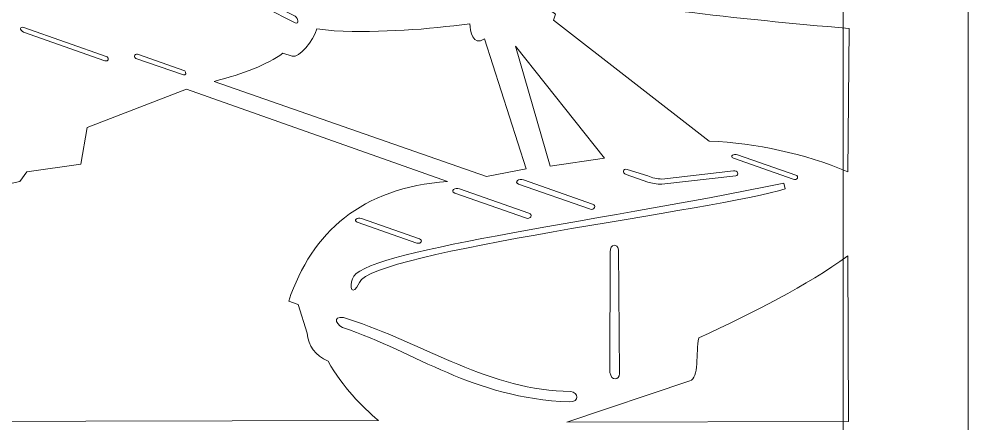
# Model space of a CAD drawing. Header units: centimetres. Extents: x -10 to 206, y -12 to 16.
# Drawn here: x 187.4 to 198.84, y -5.29 to -0.41 of the extents above; entities that cross this region are included whole.
import ezdxf

# ---------------------------------------------------------------- set-up
doc = ezdxf.new("R2010")
doc.units = ezdxf.units.CM
doc.header["$MEASUREMENT"] = 0
doc.layers.add('layer 1', color=7, linetype='Continuous', plot=False)

msp = doc.modelspace()

# ---------------------------------------------------------------- linework, layer by layer
at = {"layer": 'layer 1', "color": 7, "lineweight": 9}
msp.add_lwpolyline([(197.33625, -6.96712), (198.84105, -6.96712), (198.84105, 10.61528), (197.33625, 10.61528), (197.33625, -6.96712)], close=True, dxfattribs=at)
at = {"layer": 'layer 1', "color": 240, "lineweight": 9}
for points, knots in [([(189.59216, 0.30344), (189.59216, 0.30344), (189.59479, 0.16016), (189.59479, 0.16016), (189.59479, 0.16016), (189.59474, 0.12948), (189.60562, 0.11083), (189.62742, 0.10419), (189.62742, 0.10419), (189.62742, 0.10419), (190.7265, -0.45688), (190.7265, -0.45688), (190.7265, -0.45688), (190.77606, -0.47473), (190.76485, -0.40054), (190.7265, -0.37768), (190.7265, -0.37768), (190.7265, -0.37768), (189.69919, 0.14175), (189.69919, 0.14175), (189.69919, 0.14175), (189.68036, 0.15476), (189.66967, 0.17274), (189.66918, 0.20922), (189.66918, 0.20922), (189.66918, 0.20922), (189.66836, 0.30112), (189.66836, 0.30112), (189.66836, 0.30112), (189.66674, 0.3634), (189.59296, 0.36909), (189.59216, 0.30344)], [0, 0, 0, 0, 0.11111111, 0.11111111, 0.11111111, 0.11111111, 0.22222222, 0.22222222, 0.22222222, 0.22222222, 0.33333333, 0.33333333, 0.33333333, 0.33333333, 0.44444444, 0.44444444, 0.44444444, 0.44444444, 0.55555556, 0.55555556, 0.55555556, 0.55555556, 0.66666667, 0.66666667, 0.66666667, 0.66666667, 0.77777778, 0.77777778, 0.77777778, 0.77777778, 1, 1, 1, 1]), ([(183.62805, -0.53252), (183.7369, -0.21712), (186.5396, -0.22626), (188.93225, -0.05019), (188.93225, -0.05019), (188.93225, -0.05019), (188.94036, -0.11873), (188.94036, -0.11873), (188.94036, -0.11873), (188.16594, -0.26675), (183.88891, -0.24057), (183.70456, -0.58652), (183.70456, -0.58652), (183.59275, -0.76192), (183.57476, -0.62446), (183.62805, -0.53252)], [0, 0, 0, 0, 0.2, 0.2, 0.2, 0.2, 0.4, 0.4, 0.4, 0.4, 0.6, 0.6, 0.6, 0.6, 1, 1, 1, 1]), ([(193.4561, -0.04812), (194.72146, -0.24833), (196.03379, -0.41095), (197.4085, -0.52372), (197.4085, -0.52372), (197.4085, -0.52372), (197.3921, -2.25392), (197.3921, -2.25392), (197.3921, -2.25392), (196.85637, -2.03252), (196.29876, -1.90952), (195.7193, -1.88492), (195.7193, -1.88492), (195.7193, -1.88492), (193.8415, -0.42532), (193.8415, -0.42532), (193.8415, -0.42532), (193.8415, -0.42532), (193.8661, -0.35152), (193.8661, -0.35152), (193.8661, -0.35152), (193.8661, -0.35152), (193.4561, -0.04812), (193.4561, -0.04812)], [0, 0, 0, 0, 0.14285714, 0.14285714, 0.14285714, 0.14285714, 0.28571429, 0.28571429, 0.28571429, 0.28571429, 0.42857143, 0.42857143, 0.42857143, 0.42857143, 0.57142857, 0.57142857, 0.57142857, 0.57142857, 0.71428571, 0.71428571, 0.71428571, 0.71428571, 1, 1, 1, 1]), ([(188.43189, -0.91441), (188.43189, -0.91441), (187.45135, -0.56923), (187.45135, -0.56923), (187.45135, -0.56923), (187.39739, -0.54174), (187.40452, -0.49592), (187.45441, -0.51425), (187.45441, -0.51425), (187.45441, -0.51425), (188.45938, -0.86553), (188.45938, -0.86553), (188.45938, -0.86553), (188.47771, -0.87877), (188.48076, -0.93172), (188.43189, -0.91441)], [0, 0, 0, 0, 0.2, 0.2, 0.2, 0.2, 0.4, 0.4, 0.4, 0.4, 0.6, 0.6, 0.6, 0.6, 1, 1, 1, 1]), ([(193.5136, -2.21735), (193.5136, -2.21735), (193.00842, -0.64955), (193.00842, -0.64955), (193.00842, -0.64955), (192.87197, -0.74536), (192.83132, -0.55374), (192.83422, -0.46664), (192.83422, -0.46664), (192.32614, -0.53633), (191.77452, -0.57699), (191.19674, -0.55374), (191.19674, -0.55374), (191.19674, -0.55374), (190.9877, -0.52761), (190.9877, -0.52761), (190.9877, -0.52761), (190.94713, -0.67235), (190.77265, -0.88354), (190.69156, -0.85859), (190.69156, -0.85859), (190.69156, -0.85859), (190.57833, -0.82375), (190.57833, -0.82375), (190.57833, -0.82375), (190.3889, -0.96166), (190.10292, -1.07199), (189.75088, -1.16344), (189.75088, -1.16344), (189.75088, -1.16344), (193.03455, -2.31316), (193.03455, -2.31316), (193.03455, -2.31316), (193.03455, -2.31316), (193.5136, -2.21735), (193.5136, -2.21735)], [0, 0, 0, 0, 0.1, 0.1, 0.1, 0.1, 0.2, 0.2, 0.2, 0.2, 0.3, 0.3, 0.3, 0.3, 0.4, 0.4, 0.4, 0.4, 0.5, 0.5, 0.5, 0.5, 0.6, 0.6, 0.6, 0.6, 0.7, 0.7, 0.7, 0.7, 0.8, 0.8, 0.8, 0.8, 1, 1, 1, 1]), ([(193.3823, -0.73692), (193.3823, -0.73692), (193.8005, -2.18832), (193.8005, -2.18832), (193.8005, -2.18832), (193.8005, -2.18832), (194.4565, -2.08992), (194.4565, -2.08992), (194.4565, -2.08992), (194.4565, -2.08992), (193.3823, -0.73692), (193.3823, -0.73692)], [0, 0, 0, 0, 0.25, 0.25, 0.25, 0.25, 0.5, 0.5, 0.5, 0.5, 1, 1, 1, 1]), ([(189.37836, -1.08214), (189.37836, -1.08214), (188.80515, -0.8852), (188.80515, -0.8852), (188.80515, -0.8852), (188.76657, -0.85974), (188.80233, -0.82243), (188.83799, -0.8394), (188.83799, -0.8394), (188.83799, -0.8394), (189.39801, -1.03689), (189.39801, -1.03689), (189.39801, -1.03689), (189.41111, -1.04915), (189.4133, -1.09817), (189.37836, -1.08214)], [0, 0, 0, 0, 0.2, 0.2, 0.2, 0.2, 0.4, 0.4, 0.4, 0.4, 0.6, 0.6, 0.6, 0.6, 1, 1, 1, 1]), ([(182.89884, -5.27755), (182.89884, -5.27755), (191.73351, -5.25649), (191.73351, -5.25649), (191.73351, -5.25649), (191.51764, -5.07926), (191.31053, -4.85813), (191.12277, -4.54045), (191.12277, -4.54045), (190.96833, -4.47025), (190.88409, -4.35793), (190.87005, -4.20349), (190.87005, -4.20349), (190.87005, -4.20349), (190.76475, -3.856), (190.76475, -3.856), (190.76475, -3.856), (190.76475, -3.856), (190.64892, -3.81388), (190.64892, -3.81388), (190.64892, -3.81388), (190.93234, -2.97762), (191.52376, -2.44938), (192.56538, -2.37127), (192.56538, -2.37127), (192.56538, -2.37127), (189.41691, -1.25509), (189.41691, -1.25509), (189.41691, -1.25509), (189.41691, -1.25509), (188.21649, -1.71841), (188.21649, -1.71841), (188.21649, -1.71841), (188.21649, -1.71841), (188.14278, -2.16067), (188.14278, -2.16067), (188.14278, -2.16067), (188.14278, -2.16067), (187.48992, -2.25544), (187.48992, -2.25544), (187.48992, -2.25544), (187.48992, -2.25544), (187.40568, -2.37127), (187.40568, -2.37127), (187.40568, -2.37127), (186.4334, -2.60649), (185.46113, -2.62755), (184.48887, -2.58187), (184.48887, -2.58187), (184.00097, -2.53625), (183.60083, -2.23088), (183.30951, -1.70788), (183.30951, -1.70788), (183.30951, -1.70788), (183.17219, -1.68805), (183.17219, -1.68805), (183.17219, -1.68805), (183.01437, -1.68063), (182.92676, -1.55035), (182.90937, -1.31827), (182.90937, -1.31827), (182.90937, -1.31827), (182.89884, -1.60258), (182.89884, -1.60258), (182.89884, -1.60258), (182.89884, -1.60258), (182.89884, -5.27755), (182.89884, -5.27755)], [0, 0, 0, 0, 0.05555556, 0.05555556, 0.05555556, 0.05555556, 0.11111111, 0.11111111, 0.11111111, 0.11111111, 0.16666667, 0.16666667, 0.16666667, 0.16666667, 0.22222222, 0.22222222, 0.22222222, 0.22222222, 0.27777778, 0.27777778, 0.27777778, 0.27777778, 0.33333333, 0.33333333, 0.33333333, 0.33333333, 0.38888889, 0.38888889, 0.38888889, 0.38888889, 0.44444444, 0.44444444, 0.44444444, 0.44444444, 0.5, 0.5, 0.5, 0.5, 0.55555556, 0.55555556, 0.55555556, 0.55555556, 0.61111111, 0.61111111, 0.61111111, 0.61111111, 0.66666667, 0.66666667, 0.66666667, 0.66666667, 0.72222222, 0.72222222, 0.72222222, 0.72222222, 0.77777778, 0.77777778, 0.77777778, 0.77777778, 0.83333333, 0.83333333, 0.83333333, 0.83333333, 0.88888889, 0.88888889, 0.88888889, 0.88888889, 1, 1, 1, 1]), ([(196.01202, -2.09036), (196.01202, -2.09036), (196.73042, -2.34391), (196.73042, -2.34391), (196.73042, -2.34391), (196.78567, -2.363), (196.8053, -2.30591), (196.7635, -2.29428), (196.7635, -2.29428), (196.7635, -2.29428), (196.06133, -2.0481), (196.06133, -2.0481), (196.06133, -2.0481), (196.01541, -2.02902), (195.95966, -2.07136), (196.01202, -2.09036)], [0, 0, 0, 0, 0.2, 0.2, 0.2, 0.2, 0.4, 0.4, 0.4, 0.4, 0.6, 0.6, 0.6, 0.6, 1, 1, 1, 1]), ([(194.71714, -2.2868), (194.71714, -2.2868), (194.97858, -2.378), (194.97858, -2.378), (194.97858, -2.378), (195.02589, -2.394), (195.09049, -2.40526), (195.14882, -2.40232), (195.14882, -2.40232), (195.14882, -2.40232), (196.04258, -2.30504), (196.04258, -2.30504), (196.04258, -2.30504), (196.07962, -2.29741), (196.06635, -2.23294), (196.01218, -2.24424), (196.01218, -2.24424), (196.01218, -2.24424), (195.14882, -2.34152), (195.14882, -2.34152), (195.14882, -2.34152), (195.09207, -2.34357), (195.03375, -2.32352), (194.97858, -2.30504), (194.97858, -2.30504), (194.97858, -2.30504), (194.7293, -2.226), (194.7293, -2.226), (194.7293, -2.226), (194.67805, -2.20838), (194.66614, -2.27127), (194.71714, -2.2868)], [0, 0, 0, 0, 0.11111111, 0.11111111, 0.11111111, 0.11111111, 0.22222222, 0.22222222, 0.22222222, 0.22222222, 0.33333333, 0.33333333, 0.33333333, 0.33333333, 0.44444444, 0.44444444, 0.44444444, 0.44444444, 0.55555556, 0.55555556, 0.55555556, 0.55555556, 0.66666667, 0.66666667, 0.66666667, 0.66666667, 0.77777778, 0.77777778, 0.77777778, 0.77777778, 1, 1, 1, 1]), ([(191.41851, -3.54493), (191.48645, -3.21827), (194.26766, -2.87168), (196.61862, -2.39341), (196.61862, -2.39341), (196.61862, -2.39341), (196.63536, -2.46037), (196.63536, -2.46037), (196.63536, -2.46037), (195.88599, -2.70546), (191.64021, -3.22224), (191.50125, -3.58879), (191.50125, -3.58879), (191.4126, -3.77696), (191.37731, -3.64289), (191.41851, -3.54493)], [0, 0, 0, 0, 0.2, 0.2, 0.2, 0.2, 0.4, 0.4, 0.4, 0.4, 0.6, 0.6, 0.6, 0.6, 1, 1, 1, 1]), ([(193.42128, -2.40178), (193.42128, -2.40178), (194.27502, -2.7031), (194.27502, -2.7031), (194.27502, -2.7031), (194.34068, -2.72578), (194.36401, -2.65794), (194.31434, -2.64412), (194.31434, -2.64412), (194.31434, -2.64412), (193.47987, -2.35156), (193.47987, -2.35156), (193.47987, -2.35156), (193.4253, -2.32888), (193.35905, -2.3792), (193.42128, -2.40178)], [0, 0, 0, 0, 0.2, 0.2, 0.2, 0.2, 0.4, 0.4, 0.4, 0.4, 0.6, 0.6, 0.6, 0.6, 1, 1, 1, 1]), ([(192.65124, -2.51059), (192.65124, -2.51059), (193.50498, -2.81191), (193.50498, -2.81191), (193.50498, -2.81191), (193.57064, -2.83459), (193.59397, -2.76675), (193.5443, -2.75293), (193.5443, -2.75293), (193.5443, -2.75293), (192.70983, -2.46037), (192.70983, -2.46037), (192.70983, -2.46037), (192.65526, -2.43769), (192.58901, -2.48801), (192.65124, -2.51059)], [0, 0, 0, 0, 0.2, 0.2, 0.2, 0.2, 0.4, 0.4, 0.4, 0.4, 0.6, 0.6, 0.6, 0.6, 1, 1, 1, 1]), ([(191.47548, -2.8604), (191.47548, -2.8604), (192.19388, -3.11395), (192.19388, -3.11395), (192.19388, -3.11395), (192.24913, -3.13304), (192.26876, -3.07595), (192.22696, -3.06432), (192.22696, -3.06432), (192.22696, -3.06432), (191.52479, -2.81814), (191.52479, -2.81814), (191.52479, -2.81814), (191.47887, -2.79906), (191.42312, -2.8414), (191.47548, -2.8604)], [0, 0, 0, 0, 0.2, 0.2, 0.2, 0.2, 0.4, 0.4, 0.4, 0.4, 0.6, 0.6, 0.6, 0.6, 1, 1, 1, 1]), ([(194.5245, -3.22312), (194.52458, -3.11715), (194.61684, -3.12012), (194.6253, -3.19432), (194.6253, -3.19432), (194.6253, -3.19432), (194.6397, -4.69192), (194.6397, -4.69192), (194.6397, -4.69192), (194.63438, -4.77013), (194.53689, -4.78549), (194.5232, -4.67516), (194.5232, -4.67516), (194.5232, -4.67516), (194.5245, -3.22312), (194.5245, -3.22312)], [0, 0, 0, 0, 0.2, 0.2, 0.2, 0.2, 0.4, 0.4, 0.4, 0.4, 0.6, 0.6, 0.6, 0.6, 1, 1, 1, 1]), ([(197.39146, -3.2704), (197.39146, -3.2704), (197.40054, -5.268), (197.40054, -5.268), (197.40054, -5.268), (197.40054, -5.268), (194.00462, -5.27708), (194.00462, -5.27708), (194.00462, -5.27708), (194.00462, -5.27708), (195.48466, -4.77768), (195.48466, -4.77768), (195.48466, -4.77768), (195.6027, -4.75044), (195.5573, -4.43264), (195.59362, -4.26012), (195.59362, -4.26012), (196.26445, -3.95065), (196.89024, -3.6283), (197.39146, -3.2704)], [0, 0, 0, 0, 0.16666667, 0.16666667, 0.16666667, 0.16666667, 0.33333333, 0.33333333, 0.33333333, 0.33333333, 0.5, 0.5, 0.5, 0.5, 0.66666667, 0.66666667, 0.66666667, 0.66666667, 1, 1, 1, 1]), ([(191.29886, -4.13246), (191.1978, -4.08431), (191.17699, -3.96519), (191.37086, -4.03166), (191.37086, -4.03166), (192.26366, -4.31966), (193.09991, -4.90781), (194.04926, -4.90436), (194.04926, -4.90436), (194.14451, -4.91221), (194.15711, -5.03751), (194.03486, -5.03231), (194.03486, -5.03231), (192.84446, -4.98176), (192.21086, -4.43966), (191.29886, -4.13246)], [0, 0, 0, 0, 0.2, 0.2, 0.2, 0.2, 0.4, 0.4, 0.4, 0.4, 0.6, 0.6, 0.6, 0.6, 1, 1, 1, 1])]:
    msp.add_open_spline(points, degree=3, knots=knots, dxfattribs=at)

doc.saveas('drawing.dxf')
